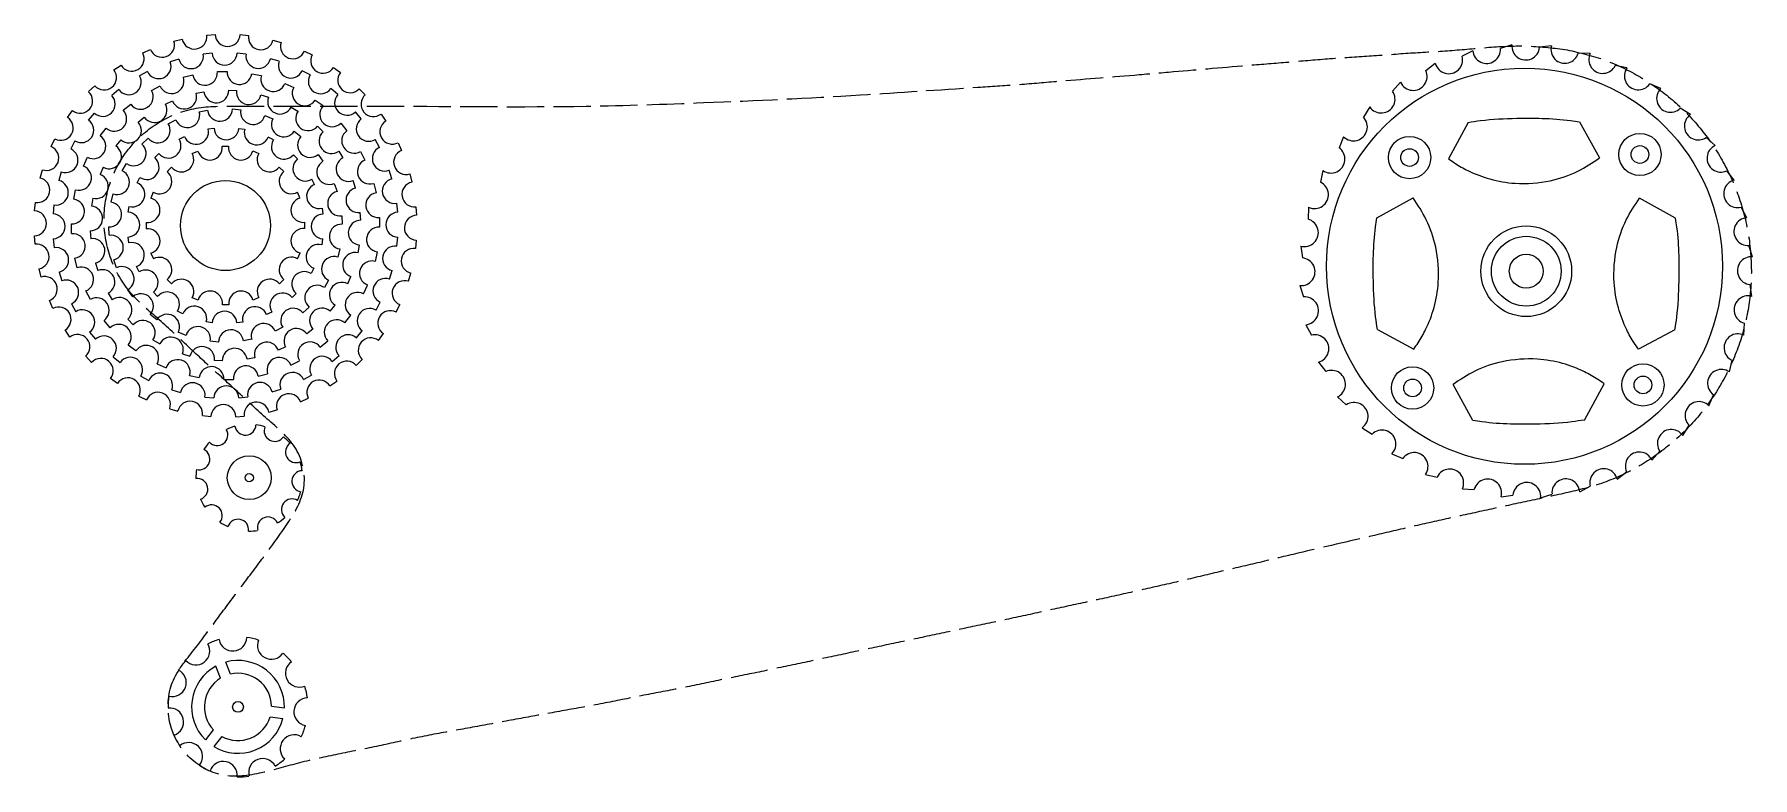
# Model space of a CAD drawing. Header units: millimetres. Extents: x -480 to 73, y -163 to 76.
import ezdxf

# ---------------------------------------------------------------- set-up
doc = ezdxf.new("R2010")
doc.units = ezdxf.units.MM
doc.linetypes.add('ACAD_ISO02W100', pattern=[15, 12, -3])
doc.layers.add('ceco.net 418', color=7, linetype='Continuous')

msp = doc.modelspace()

# ---------------------------------------------------------------- linework, layer by layer
at = {"layer": 'ceco.net 418'}
for p, q in [((-434.81, 73.94), (-432.14, 74.63)), ((-424.26, 75.92), (-421.52, 76.13)), ((-413.54, 76.04), (-410.8, 75.77)), ((-402.96, 74.29), (-400.31, 73.55)), ((-4.63, 72.79), (-8.28, 71.62)), ((8.08, 72.49), (4.28, 71.97)), ((-444.85, 70.17), (-442.34, 71.3)), ((-433.21, 68.16), (-435.99, 67.3)), ((-422.49, 70.06), (-425.39, 69.76)), ((-411.6, 69.82), (-414.5, 70.09)), ((-400.97, 67.47), (-403.77, 68.3)), ((-392.84, 70.74), (-390.36, 69.55)), ((-29.24, 66.82), (-32.28, 64.46)), ((-17.2, 70.89), (-20.59, 69.09)), ((20.55, 69.99), (16.71, 70.13)), ((-454.08, 64.7), (-451.81, 66.25)), ((-443.35, 64.21), (-445.92, 62.83)), ((-431.78, 62.33), (-428.75, 63.09)), ((-420.84, 64.15), (-417.71, 64.22)), ((-409.76, 63.49), (-406.71, 62.86)), ((-391.01, 63.09), (-393.58, 64.45)), ((-383.49, 65.48), (-381.26, 63.87)), ((32.39, 65.36), (28.63, 66.16)), ((-462.22, 57.72), (-460.25, 59.64)), ((-452.53, 58.36), (-454.78, 56.5)), ((-442.04, 58.12), (-439.26, 59.54)), ((-427.64, 57.19), (-425.16, 57.67)), ((-417.2, 58.21), (-414.67, 58.08)), ((-406.81, 56.7), (-404.39, 55.96)), ((-399.12, 60.38), (-396.27, 59.09)), ((-382.09, 56.85), (-384.35, 58.69)), ((-375.2, 58.67), (-373.28, 56.71)), ((-40.4, 60.73), (-42.98, 57.88)), ((43.24, 58.74), (39.69, 60.19)), ((-469.02, 49.42), (-467.42, 51.66)), ((-462.23, 48.57), (-460.39, 50.83)), ((-451.11, 51.73), (-448.71, 53.73)), ((-437.54, 53.7), (-435.24, 54.76)), ((-426.66, 51.26), (-423.99, 51.78)), ((-416.02, 52.16), (-413.3, 51.9)), ((-405.55, 50.01), (-403.02, 49)), ((-397.09, 52.74), (-394.92, 51.45)), ((-389.43, 54.99), (-386.83, 53.26)), ((-374.55, 48.99), (-376.41, 51.23)), ((-368.21, 50.53), (-366.66, 48.26)), ((-50.33, 52.79), (-52.38, 49.54)), ((52.79, 50.34), (49.53, 52.38)), ((-458.53, 43.49), (-456.64, 45.97)), ((-446.32, 47.95), (-444.34, 49.52)), ((-436.63, 47.4), (-434.2, 48.65)), ((-423.81, 45.72), (-421.92, 46)), ((-413.95, 45.93), (-412.06, 45.61)), ((-396.11, 45.01), (-393.97, 43.33)), ((-386.79, 44.8), (-388.6, 46.58)), ((-381.18, 47.57), (-379.18, 45.17)), ((-18.71, 47.83), (-25.01, 36.18)), ((17.15, 48), (23.55, 36.41)), ((-474.28, 40.08), (-473.09, 42.56)), ((-466.64, 41.91), (-468, 39.33)), ((-451.92, 42.26), (-453.46, 40.26)), ((-445.1, 40.89), (-443.13, 42.78)), ((-433.13, 42.48), (-431.42, 43.33)), ((-419.27, 40.2), (-417.24, 40.2)), ((-402.81, 42.19), (-404.51, 43.08)), ((-368.7, 39.81), (-370.09, 42.37)), ((-362.75, 41.3), (-361.61, 38.8)), ((-58.73, 43.25), (-60.18, 39.69)), ((60.72, 40.41), (57.87, 42.98)), ((-463.93, 33.8), (-462.63, 36.64)), ((-457.54, 33.4), (-458.56, 31.08)), ((-451.4, 32.26), (-450.03, 34.62)), ((-440.99, 36.51), (-439.63, 37.85)), ((-428.95, 37.86), (-427.08, 38.64)), ((-409.43, 38.66), (-407.55, 37.88)), ((-399.49, 32.03), (-400.92, 33.46)), ((-395.06, 36.08), (-396.4, 37.45)), ((-388.46, 37.55), (-386.88, 35.33)), ((-381.82, 38.56), (-380.5, 36.41)), ((-374.79, 38.5), (-373.38, 35.71)), ((-477.84, 29.96), (-477.1, 32.6)), ((-471.02, 31.94), (-471.85, 29.15)), ((-446.62, 28.41), (-445.74, 30.11)), ((-389.58, 27.88), (-390.44, 29.59)), ((-383.23, 28.24), (-382.34, 25.66)), ((-376.4, 26.75), (-377.17, 29.15)), ((-370.58, 28.23), (-369.82, 25.2)), ((-364.75, 29.66), (-365.61, 32.45)), ((-358.97, 31.26), (-358.29, 28.6)), ((-65.35, 32.39), (-66.16, 28.64)), ((66.82, 29.25), (64.46, 32.28)), ((-479.59, 19.37), (-479.32, 22.11)), ((-467.04, 23.15), (-466.41, 26.21)), ((-460.88, 23.45), (-461.31, 20.96)), ((-455, 22.21), (-454.36, 24.86)), ((-441.43, 25.37), (-442.2, 23.49)), ((-394.28, 23.54), (-395.06, 25.41)), ((-48, 17.15), (-36.41, 23.55)), ((48.04, 17.05), (36.45, 23.48)), ((-473.37, 21.31), (-473.64, 18.41)), ((-449.47, 18.96), (-449.16, 20.85)), ((-387.19, 20.27), (-386.91, 18.38)), ((-380.83, 17.83), (-380.7, 15.1)), ((-374.73, 16.38), (-374.9, 18.91)), ((-368.76, 17.29), (-368.7, 14.17)), ((-362.86, 18.94), (-363.16, 21.84)), ((-356.99, 20.72), (-356.78, 17.98)), ((-69.98, 20.55), (-70.13, 16.71)), ((70.88, 17.2), (69.08, 20.6)), ((-479.47, 8.65), (-479.68, 11.39)), ((-467.7, 12.08), (-467.76, 15.2)), ((-461.73, 12.99), (-461.56, 10.46)), ((-455.63, 11.54), (-455.76, 14.27)), ((-443.75, 15.68), (-443.74, 13.65)), ((-392.71, 13.7), (-392.72, 15.73)), ((-473.6, 10.43), (-473.3, 7.53)), ((-449.27, 9.1), (-449.55, 10.99)), ((-442.18, 5.84), (-441.4, 3.96)), ((-395.03, 4.01), (-394.26, 5.88)), ((-386.99, 10.41), (-387.3, 8.52)), ((-381.46, 7.16), (-382.1, 4.51)), ((-375.58, 5.92), (-375.15, 8.41)), ((-369.42, 6.22), (-370.05, 3.16)), ((-363.09, 8.06), (-362.82, 10.96)), ((-356.87, 9.99), (-357.14, 7.26)), ((-72.49, 8.09), (-71.96, 4.28)), ((72.79, 4.63), (71.61, 8.29)), ((-477.49, -1.89), (-478.17, 0.77)), ((-465.88, 1.14), (-466.64, 4.17)), ((-460.06, 2.62), (-459.29, 0.22)), ((-453.23, 1.13), (-454.12, 3.71)), ((-446.02, -0.22), (-446.87, 1.49)), ((-389.84, 0.96), (-390.72, -0.73)), ((-365.44, -2.57), (-364.61, 0.22)), ((-471.71, -0.3), (-470.85, -3.08)), ((-436.97, -2.66), (-435.54, -4.09)), ((-399.45, -2.62), (-400.89, -4.06)), ((-385.06, -2.89), (-386.43, -5.25)), ((-378.92, -4.03), (-377.9, -1.71)), ((-373.83, -7.27), (-372.53, -4.43)), ((-359.36, -3.24), (-358.62, -0.59)), ((-72.79, -4.62), (-71.61, -8.28)), ((72.49, -8.08), (71.96, -4.27)), ((-473.71, -11.93), (-474.84, -9.43)), ((-467.76, -10.44), (-466.37, -13)), ((-461.67, -9.13), (-463.08, -6.34)), ((-455.96, -7.04), (-454.64, -9.19)), ((-448, -8.18), (-449.58, -5.96)), ((-440.06, -8.08), (-441.4, -6.71)), ((-427.03, -9.28), (-428.91, -8.51)), ((-417.19, -10.83), (-419.22, -10.83)), ((-407.51, -8.49), (-409.38, -9.27)), ((-395.47, -7.14), (-396.83, -8.48)), ((-384.54, -12.89), (-383, -10.89)), ((-369.82, -12.54), (-368.46, -9.96)), ((-363.37, -13.19), (-362.18, -10.71)), ((-455.28, -18.2), (-457.28, -15.8)), ((-449.67, -15.43), (-447.86, -17.21)), ((-440.32, -15.6), (-442.49, -13.96)), ((-431.95, -13.71), (-433.65, -12.82)), ((-422.51, -16.56), (-424.39, -16.24)), ((-412.64, -16.35), (-414.53, -16.63)), ((-403.33, -13.11), (-405.04, -13.96)), ((-391.36, -11.52), (-393.33, -13.41)), ((-379.82, -16.6), (-377.93, -14.12)), ((-468.25, -21.16), (-469.8, -18.89)), ((-461.9, -19.62), (-460.04, -21.86)), ((-441.54, -22.08), (-439.37, -23.37)), ((-430.91, -20.64), (-433.44, -19.63)), ((-409.8, -21.89), (-412.47, -22.41)), ((-399.83, -18.03), (-402.26, -19.28)), ((-390.14, -18.58), (-392.12, -20.15)), ((-376.06, -21.46), (-374.23, -19.2)), ((-369.04, -22.29), (-367.44, -20.06)), ((-70.88, -17.19), (-69.09, -20.59)), ((-47.83, -18.71), (-36.18, -25.01)), ((47.79, -18.81), (36.13, -25.08)), ((69.98, -20.54), (70.12, -16.7)), ((-461.26, -29.3), (-463.18, -27.34)), ((-454.37, -27.48), (-452.11, -29.32)), ((-447.03, -25.62), (-449.52, -23.72)), ((-432.07, -26.59), (-429.65, -27.33)), ((-420.44, -22.79), (-423.16, -22.53)), ((-398.92, -24.33), (-401.21, -25.39)), ((-387.75, -24.36), (-385.35, -22.36)), ((-383.92, -28.99), (-381.68, -27.13)), ((-440.19, -29.72), (-437.34, -31.01)), ((-419.26, -28.84), (-421.79, -28.71)), ((-408.82, -27.82), (-411.3, -28.3)), ((-407.71, -33.72), (-404.68, -32.96)), ((-397.2, -30.17), (-394.42, -28.75)), ((-376.21, -30.27), (-374.24, -28.35)), ((-66.82, -29.24), (-64.46, -32.27)), ((65.35, -32.38), (66.16, -28.63)), ((-452.97, -36.11), (-455.2, -34.5)), ((-445.45, -33.72), (-442.88, -35.08)), ((-435.48, -38.1), (-432.69, -38.94)), ((-429.75, -33.49), (-426.7, -34.12)), ((-418.75, -34.85), (-415.62, -34.78)), ((-403.25, -38.79), (-400.47, -37.93)), ((-393.1, -34.84), (-390.54, -33.46)), ((-384.65, -36.88), (-382.38, -35.33)), ((-17.15, -48), (-23.55, -36.41)), ((18.71, -47.83), (25.01, -36.18)), ((-446.1, -40.18), (-443.62, -41.37)), ((-436.15, -44.18), (-433.5, -44.93)), ((-424.85, -40.45), (-421.95, -40.73)), ((-413.97, -40.69), (-411.07, -40.39)), ((-394.12, -41.93), (-391.61, -40.8)), ((-60.73, -40.4), (-57.88, -42.97)), ((58.73, -43.24), (60.18, -39.68)), ((-425.66, -46.4), (-422.92, -46.67)), ((-414.94, -46.76), (-412.19, -46.55)), ((-404.31, -45.26), (-401.65, -44.58)), ((50.33, -52.78), (52.37, -49.53)), ((-52.79, -50.33), (-49.53, -52.37)), ((-43.25, -58.73), (-39.69, -60.18)), ((40.4, -60.72), (42.98, -57.87)), ((-32.39, -65.35), (-28.63, -66.15)), ((29.24, -66.81), (32.27, -64.45)), ((-20.55, -69.98), (-16.71, -70.12)), ((4.62, -72.79), (8.28, -71.61)), ((17.19, -70.88), (20.59, -69.08)), ((-8.09, -72.48), (-4.28, -71.96)), ((-419.82, -130.8), (-421.38, -126.95)), ((-416.59, -129.49), (-418.15, -125.64)), ((-403.87, -143.24), (-399.76, -143.81)), ((-403.39, -139.79), (-399.27, -140.36)), ((-422.14, -147.38), (-424.69, -150.66)), ((-419.39, -149.52), (-421.94, -152.8))]:
    msp.add_line(p, q, dxfattribs=at)
for centre, radius in [((-0.55, 1.61), 63.67), ((36.55, 37.52), 6.8), ((-37.52, 36.55), 6.8), ((-37.52, 36.55), 2.84), ((36.55, 37.52), 2.84), ((-418.24, 14.68), 14.47), ((0, 0), 14.58), ((0, 0), 11.22), ((0, 0), 5.44), ((-36.55, -37.52), 6.8), ((37.52, -36.55), 6.8), ((-36.55, -37.52), 2.84), ((37.52, -36.55), 2.84), ((-410.58, -66.36), 7.06), ((-410.58, -66.36), 1.33), ((-414.2, -140.04), 1.74)]:
    msp.add_circle(centre, radius, dxfattribs=at)
for centre, radius, start, end in [((-438.62, 72.74), 3.99, 201.2086, 17.4886), ((-428.23, 75.4), 3.99, 191.2086, 7.4886), ((-417.53, 76.22), 3.99, 181.2086, 357.4886), ((-406.86, 75.16), 3.99, 171.2086, 347.4886), ((-396.53, 72.27), 3.99, 161.2086, 337.4886), ((-0.17, 72.38), 4.47, 174.6767, 354.6878), ((12.4, 71.31), 4.47, 164.6767, 344.6878), ((-448.39, 68.32), 3.99, 211.2086, 27.4886), ((-439.73, 65.89), 3.99, 204.8372, 20.7151), ((-429.33, 69.1), 3.99, 193.5872, 9.4651), ((-418.5, 70.22), 3.99, 182.3372, 358.2151), ((-407.66, 69.2), 3.99, 171.0872, 346.9651), ((-397.22, 66.09), 3.99, 159.8372, 335.7151), ((-386.86, 67.62), 3.99, 151.2086, 327.4886), ((-24.92, 67.96), 4.47, 194.6767, 14.6878), ((-12.74, 71.25), 4.47, 184.6767, 4.6878), ((24.59, 68.07), 4.47, 154.6767, 334.6878), ((-457.25, 62.27), 3.99, 221.2086, 37.4886), ((-449.31, 60.71), 3.99, 216.0872, 31.9651), ((-435.57, 61.08), 3.99, 202.8071, 18.1855), ((-424.82, 63.78), 3.99, 189.95, 5.3284), ((-413.72, 64.02), 3.99, 177.0928, 352.4712), ((-402.86, 61.78), 3.99, 164.2357, 339.6141), ((-387.6, 61.01), 3.99, 148.5872, 324.4651), ((-378.14, 61.37), 3.99, 141.2086, 317.4886), ((-36.34, 62.6), 4.47, 204.6767, 24.6878), ((36.04, 62.77), 4.47, 144.6767, 324.6878), ((-464.92, 54.77), 3.99, 231.2086, 47.4886), ((-457.69, 53.76), 3.99, 227.3372, 43.2151), ((-445.46, 56.06), 3.99, 215.6643, 31.0427), ((-431.5, 56.15), 3.99, 200.3764, 15.1174), ((-421.19, 58.12), 3.99, 186.5302, 1.2713), ((-410.71, 57.57), 3.99, 172.6841, 347.4251), ((-400.67, 54.52), 3.99, 158.8379, 333.579), ((-392.77, 57.18), 3.99, 151.3786, 326.757), ((-379.15, 54.14), 3.99, 137.3372, 313.2151), ((-370.64, 53.7), 3.99, 131.2086, 307.4886), ((-46.66, 55.34), 4.47, 214.6767, 34.6878), ((46.39, 55.56), 4.47, 134.6767, 314.6878), ((-453.99, 48.96), 3.99, 228.5214, 43.8998), ((-441.04, 51.77), 3.99, 214.2225, 28.9636), ((-430.5, 50.16), 3.99, 202.136, 16.0357), ((-420.01, 52.18), 3.99, 185.7723, 359.672), ((-409.38, 51.16), 3.99, 169.4087, 343.3084), ((-391.64, 49.16), 3.99, 144.9918, 319.7328), ((-383.95, 50.44), 3.99, 138.5214, 313.8998), ((55.33, 46.66), 4.47, 124.6767, 304.6878), ((-471.17, 46.06), 3.99, 241.2086, 57.4886), ((-464.55, 45.32), 3.99, 238.5872, 54.4651), ((-449.25, 45.23), 3.99, 228.0687, 42.8098), ((-440, 45.26), 3.99, 218.4996, 32.3993), ((-427.69, 44.77), 3.99, 201.0959, 13.8335), ((-417.93, 46.22), 3.99, 183.0959, 355.8335), ((-408.2, 44.59), 3.99, 165.0959, 337.8335), ((-399.46, 47.19), 3.99, 153.045, 326.9447), ((-384.17, 41.8), 3.99, 131.1456, 305.8867), ((-376.85, 41.92), 3.99, 125.6643, 301.0427), ((-372.2, 45.76), 3.99, 126.0872, 301.9651), ((-364.59, 44.84), 3.99, 121.2086, 297.4886), ((-55.55, 46.39), 4.47, 224.6767, 44.6878), ((-475.81, 36.39), 3.99, 251.2086, 67.4886), ((-469.64, 35.69), 3.99, 249.8372, 65.7151), ((-460.72, 40.15), 3.99, 241.3786, 56.757), ((-455.66, 36.92), 3.99, 241.9149, 56.6559), ((-447.73, 37.89), 3.99, 234.8632, 48.7629), ((-436.53, 40.37), 3.99, 219.0959, 31.8335), ((-423.24, 39.73), 3.99, 195.7918, 6.82), ((-413.27, 39.74), 3.99, 173.2918, 344.32), ((-399.46, 40.02), 3.99, 147.0959, 319.8335), ((-391.06, 40.59), 3.99, 136.6814, 310.5811), ((-367.02, 36.18), 3.99, 114.8372, 290.7151), ((-360.17, 35.07), 3.99, 111.2086, 287.4886), ((-62.77, 36.04), 4.47, 234.6767, 54.6878), ((62.59, 36.34), 4.47, 114.6767, 294.6878), ((-465.32, 30.05), 3.99, 254.2357, 69.6141), ((-443.57, 33.46), 3.99, 237.0959, 49.8335), ((-418.23, 14.69), 25.54, 132.7783, 137.334), ((-432.44, 35.9), 3.99, 218.2918, 29.32), ((-404.06, 35.93), 3.99, 150.7918, 321.82), ((-392.54, 32.98), 3.99, 129.0959, 301.8335), ((-384.87, 31.88), 3.99, 120.3178, 294.2175), ((-378.67, 32.86), 3.99, 117.2995, 292.0405), ((-371.83, 32.03), 3.99, 112.8071, 288.1855), ((-478.7, 26.06), 3.99, 261.2086, 77.4886), ((-472.75, 25.26), 3.99, 261.0872, 76.9651), ((-459.89, 27.32), 3.99, 255.761, 70.5021), ((-453.08, 28.64), 3.99, 251.2269, 65.1266), ((-448.13, 24.71), 3.99, 255.0959, 67.8335), ((-439.48, 28.85), 3.99, 240.7918, 51.82), ((-397.01, 28.89), 3.99, 128.2918, 299.32), ((-388.15, 24.15), 3.99, 111.0959, 283.8335), ((-363.81, 25.78), 3.99, 103.5872, 279.4651), ((-357.51, 24.68), 3.99, 101.2086, 277.4886), ((-68.07, 24.6), 4.47, 244.6767, 64.6878), ((67.95, 24.92), 4.47, 104.6767, 284.6878), ((-467.56, 19.19), 3.99, 267.0928, 82.4712), ((-455.6, 18.26), 3.99, 267.5905, 81.4902), ((-443.28, 19.64), 3.99, 263.2918, 74.32), ((-393.19, 19.69), 3.99, 105.7918, 276.82), ((-381.37, 21.79), 3.99, 103.9541, 277.8538), ((-375.47, 22.86), 3.99, 103.4533, 278.1944), ((-369.13, 21.27), 3.99, 99.95, 275.3284), ((-479.76, 15.38), 3.99, 271.2086, 87.4886), ((-473.76, 14.42), 3.99, 272.3372, 88.2151), ((-461.71, 16.98), 3.99, 269.6072, 84.3482), ((-449.76, 14.98), 3.99, 273.0959, 85.8335), ((-386.69, 14.39), 3.99, 93.0959, 265.8335), ((-362.69, 14.95), 3.99, 92.3372, 268.2151), ((-356.7, 13.98), 3.99, 91.2086, 267.4886), ((-71.31, 12.4), 4.47, 254.6767, 74.6878), ((71.24, 12.74), 4.47, 94.6767, 274.6878), ((-467.33, 8.1), 3.99, 279.95, 95.3284), ((-455.09, 7.58), 3.99, 283.9541, 97.8538), ((-443.27, 9.68), 3.99, 285.7918, 96.82), ((-393.18, 9.73), 3.99, 83.2918, 254.32), ((-380.86, 11.11), 3.99, 87.5905, 261.4902), ((-374.75, 12.39), 3.99, 89.6072, 264.3482), ((-368.9, 10.18), 3.99, 87.0928, 262.4712), ((-478.95, 4.69), 3.99, 281.2086, 97.4886), ((-472.64, 3.59), 3.99, 283.5872, 99.4651), ((-460.99, 6.51), 3.99, 283.4533, 98.1944), ((-448.31, 5.22), 3.99, 291.0959, 103.8335), ((-388.33, 4.66), 3.99, 75.0959, 247.8335), ((-376.57, 2.05), 3.99, 75.761, 250.5021), ((-363.71, 4.11), 3.99, 81.0872, 256.9651), ((-357.75, 3.31), 3.99, 81.2086, 257.4886), ((-464.63, -2.66), 3.99, 292.8071, 108.1855), ((-457.79, -3.49), 3.99, 297.2995, 112.0405), ((-451.59, -2.51), 3.99, 300.3178, 114.2175), ((-443.91, -3.61), 3.99, 309.0959, 121.8335), ((-439.45, 0.48), 3.99, 308.2918, 119.32), ((-396.98, 0.52), 3.99, 60.7918, 231.82), ((-383.38, 0.73), 3.99, 71.2269, 245.1266), ((-371.14, -0.68), 3.99, 74.2357, 249.6141), ((-72.38, -0.17), 4.47, 264.6767, 84.6878), ((72.37, 0.18), 4.47, 84.6767, 264.6878), ((-476.29, -5.7), 3.99, 291.2086, 107.4886), ((-469.43, -6.82), 3.99, 294.8372, 110.7151), ((-432.4, -6.56), 3.99, 330.7918, 141.82), ((-404.02, -6.53), 3.99, 38.2918, 209.32), ((-392.89, -4.09), 3.99, 57.0959, 229.8335), ((-388.73, -8.52), 3.99, 54.8632, 228.7629), ((-380.8, -7.55), 3.99, 61.9149, 236.6559), ((-366.82, -6.32), 3.99, 69.8372, 245.7151), ((-360.65, -7.02), 3.99, 71.2086, 247.4886), ((-459.61, -12.55), 3.99, 305.6643, 121.0427), ((-452.29, -12.43), 3.99, 311.1456, 125.8867), ((-445.4, -11.22), 3.99, 316.6814, 130.5811), ((-437, -10.65), 3.99, 327.0959, 139.8335), ((-423.19, -10.36), 3.99, 353.2918, 164.32), ((-413.22, -10.35), 3.99, 15.7918, 186.82), ((-399.93, -11), 3.99, 39.0959, 211.8335), ((-375.74, -10.78), 3.99, 61.3786, 236.757), ((-71.25, -12.73), 4.47, 274.6767, 94.6878), ((71.3, -12.39), 4.47, 74.6767, 254.6878), ((-471.87, -15.48), 3.99, 301.2086, 117.4886), ((-464.26, -16.39), 3.99, 306.0872, 121.9651), ((-444.82, -19.79), 3.99, 324.9918, 139.7328), ((-437, -17.82), 3.99, 333.045, 146.9447), ((-428.25, -15.21), 3.99, 345.0959, 157.8335), ((-418.52, -16.85), 3.99, 3.0959, 175.8335), ((-408.76, -15.4), 3.99, 21.0959, 193.8335), ((-396.46, -15.89), 3.99, 38.4996, 212.3993), ((-387.21, -15.86), 3.99, 48.0687, 222.8098), ((-382.47, -19.59), 3.99, 48.5214, 223.8998), ((-371.9, -15.95), 3.99, 58.5872, 234.4651), ((-365.29, -16.69), 3.99, 61.2086, 237.4886), ((-465.82, -24.33), 3.99, 311.2086, 127.4886), ((-457.31, -24.77), 3.99, 317.3372, 133.2151), ((-452.51, -21.07), 3.99, 318.5214, 133.8998), ((-435.79, -25.15), 3.99, 338.8379, 153.579), ((-427.08, -21.79), 3.99, 349.4087, 163.3084), ((-416.45, -22.81), 3.99, 5.7723, 179.672), ((-405.96, -20.79), 3.99, 22.136, 196.0357), ((-395.42, -22.4), 3.99, 34.2225, 208.9636), ((-378.77, -24.4), 3.99, 47.3372, 223.2151), ((-371.54, -25.4), 3.99, 51.2086, 227.4886), ((-67.95, -24.91), 4.47, 284.6767, 104.6878), ((68.07, -24.59), 4.47, 64.6767, 244.6878), ((-443.69, -27.81), 3.99, 331.3786, 146.757), ((-425.75, -28.2), 3.99, 352.6841, 167.4251), ((-415.27, -28.75), 3.99, 6.5302, 181.2713), ((-404.96, -26.78), 3.99, 20.3764, 195.1174), ((-391, -26.69), 3.99, 35.6643, 211.0427), ((-387.15, -31.34), 3.99, 36.0872, 211.9651), ((-458.32, -32), 3.99, 321.2086, 137.4886), ((-448.86, -31.64), 3.99, 328.5872, 144.4651), ((-439.23, -36.73), 3.99, 339.8372, 155.7151), ((-433.6, -32.41), 3.99, 344.2357, 159.6141), ((-422.73, -34.65), 3.99, 357.0928, 172.4712), ((-411.64, -34.41), 3.99, 9.95, 185.3284), ((-400.89, -31.71), 3.99, 22.8071, 198.1855), ((-396.73, -36.52), 3.99, 24.8372, 200.7151), ((-379.21, -32.9), 3.99, 41.2086, 217.4886), ((-62.59, -36.33), 4.47, 294.6767, 114.6878), ((62.76, -36.03), 4.47, 54.6767, 234.6878), ((-449.6, -38.25), 3.99, 331.2086, 147.4886), ((-428.8, -39.84), 3.99, 351.0872, 166.9651), ((-417.96, -40.85), 3.99, 2.3372, 178.2151), ((-407.13, -39.73), 3.99, 13.5872, 189.4651), ((-388.07, -38.95), 3.99, 31.2086, 207.4886), ((-439.93, -42.9), 3.99, 341.2086, 157.4886), ((-429.6, -45.79), 3.99, 351.2086, 167.4886), ((-418.93, -46.85), 3.99, 1.2086, 177.4886), ((-408.23, -46.03), 3.99, 11.2086, 187.4886), ((-397.84, -43.38), 3.99, 21.2086, 197.4886), ((-55.33, -46.65), 4.47, 304.6767, 124.6878), ((55.55, -46.38), 4.47, 44.6767, 224.6878), ((-411.84, -49.26), 3.41, 189.9271, 358.5167), ((-410.58, -66.36), 17.15, 72.905, 82.6629), ((-410.58, -66.36), 17.15, 138.3596, 148.1175), ((-420.88, -52.65), 3.41, 222.6544, 31.244), ((-410.58, -66.36), 17.15, 105.6323, 115.3902), ((-402.39, -51.29), 3.41, 157.1998, 325.7894), ((-410.58, -66.36), 17.15, 40.1778, 49.9357), ((-46.39, -55.55), 4.47, 314.6767, 134.6878), ((46.65, -55.33), 4.47, 34.6767, 214.6878), ((-426.66, -60.4), 3.41, 255.3816, 63.9712), ((-395.54, -58.11), 3.41, 124.4726, 293.0622), ((-36.04, -62.76), 4.47, 324.6767, 144.6878), ((36.34, -62.59), 4.47, 24.6767, 204.6878), ((-410.58, -66.36), 17.15, 171.0868, 180.8448), ((-393.47, -67.54), 3.41, 91.7453, 260.3349), ((-410.58, -66.36), 17.15, 7.4505, 17.2084), ((-24.59, -68.06), 4.47, 334.6767, 154.6878), ((24.92, -67.95), 4.47, 14.6767, 194.6878), ((-427.32, -70.04), 3.41, 288.1089, 96.6985), ((-410.58, -66.36), 17.15, 334.7232, 344.4811), ((-12.4, -71.3), 4.47, 344.6767, 164.6878), ((0.17, -72.37), 4.47, 354.6767, 174.6878), ((12.74, -71.24), 4.47, 4.6767, 184.6878), ((-410.58, -66.36), 17.15, 203.8141, 213.572), ((-422.67, -78.51), 3.41, 320.8362, 129.4258), ((-396.82, -76.6), 3.41, 59.018, 227.6076), ((-410.58, -66.36), 17.15, 236.5414, 246.2993), ((-414.18, -83.12), 3.41, 353.5635, 162.1531), ((-404.55, -82.41), 3.41, 26.2907, 194.8803), ((-410.58, -66.36), 17.15, 301.9959, 311.7539), ((-410.58, -66.36), 17.15, 269.2687, 279.0266), ((-427.72, -122.06), 4.47, 222.6544, 31.244), ((-414.2, -140.04), 22.49, 105.6323, 115.3902), ((-415.86, -117.61), 4.47, 189.9271, 358.5167), ((-414.2, -140.04), 22.49, 72.905, 82.6629), ((-403.47, -120.27), 4.47, 157.1998, 325.7894), ((-414.2, -140.04), 22.49, 138.3596, 148.1175), ((-414.2, -140.04), 14.93, 118.7521, 225.352), ((-414.2, -140.04), 14.93, 358.7521, 105.352), ((-414.2, -140.04), 22.49, 40.1778, 49.9357), ((-394.49, -129.21), 4.47, 124.4726, 293.0622), ((-435.29, -132.22), 4.47, 255.3816, 63.9712), ((-414.2, -140.04), 10.81, 121.3218, 222.7823), ((-414.2, -140.04), 10.81, 1.3218, 102.7823), ((-414.2, -140.04), 22.49, 171.0868, 180.8448), ((-391.76, -141.59), 4.47, 91.7453, 260.3349), ((-414.2, -140.04), 22.49, 7.4505, 17.2084), ((-436.16, -144.87), 4.47, 288.1089, 96.6985), ((-414.2, -140.04), 10.81, 241.3218, 342.7823), ((-414.2, -140.04), 22.49, 203.8141, 213.572), ((-414.2, -140.04), 14.93, 238.7521, 345.352), ((-396.17, -153.47), 4.47, 59.018, 227.6076), ((-414.2, -140.04), 22.49, 334.7232, 344.4811), ((-430.07, -155.97), 4.47, 320.8362, 129.4258), ((-414.2, -140.04), 22.49, 236.5414, 246.2993), ((-418.93, -162.02), 4.47, 353.5635, 162.1531), ((-406.29, -161.09), 4.47, 26.2907, 194.8803), ((-414.2, -140.04), 22.49, 301.9959, 311.7539), ((-414.2, -140.04), 22.49, 269.2687, 279.0266)]:
    msp.add_arc(centre, radius, start, end, dxfattribs=at)
at = {"layer": 'ceco.net 418', "color": 9, "linetype": 'ACAD_ISO02W100'}
msp.add_open_spline([(12.4, 71.32), (8.27, 71.79), (-0.1, 72.76), (-12.74, 71.98), (-25.35, 70.79), (-37.96, 70.16), (-50.53, 69.14), (-63.13, 68.42), (-75.7, 67.28), (-92.47, 65.97), (-109.22, 64.51), (-130.17, 62.69), (-146.94, 61.41), (-163.7, 59.94), (-184.68, 58.62), (-218.24, 56.24), (-260.25, 54.26), (-310.69, 52.54), (-352.75, 53.12), (-386.38, 53.05), (-403.22, 53.06), (-415.8, 53.05), (-428.54, 53.08), (-440.51, 48.13), (-450.08, 39.56), (-456.16, 28.21), (-458.01, 15.47), (-455.42, 2.87), (-448.67, -8.1), (-438.75, -16.02), (-430.13, -24.43), (-421.57, -32.15), (-413.07, -39.89), (-404.33, -48.1), (-394.37, -56.3), (-391.44, -69.98), (-398.15, -81.27), (-405.55, -91.34), (-413.15, -101.44), (-420.77, -111.51), (-428.13, -121.66), (-436.51, -131.53), (-437.39, -145.04), (-431.12, -156.63), (-419.4, -163.42), (-406.43, -161.48), (-394.46, -157.85), (-382.08, -155.2), (-369.71, -152.81), (-357.4, -150), (-345, -147.69), (-332.58, -145.48), (-320.18, -143.15), (-307.76, -140.93), (-295.35, -138.68), (-282.99, -136.11), (-270.58, -133.85), (-258.25, -131.16), (-245.88, -128.7), (-233.54, -126.05), (-221.2, -123.43), (-208.87, -120.79), (-196.52, -118.18), (-184.19, -115.55), (-171.84, -112.94), (-159.5, -110.32), (-147.19, -107.57), (-134.85, -104.96), (-122.54, -102.18), (-110.23, -99.4), (-97.97, -96.42), (-85.68, -93.6), (-69.33, -89.63), (-52.93, -85.91), (-36.56, -82.02), (-24.24, -79.3), (-11.92, -76.6), (0.41, -73.91), (12.75, -71.34), (25.05, -68.36), (36.52, -62.88), (46.89, -55.61), (55.83, -46.61), (63.08, -36.21), (68.41, -24.71), (71.67, -12.45), (72.74, 0.18), (71.61, 12.81), (68.29, 25.05), (62.91, 36.53), (55.61, 46.9), (46.62, 55.85), (36.21, 63.07), (24.73, 68.52), (16.51, 70.38), (12.4, 71.32)], degree=3, knots=[0, 0, 0, 0, 12.442244, 25.23221, 37.853983, 50.469819, 63.085655, 75.701491, 88.317327, 100.932974, 126.164581, 138.780414, 164.010792, 176.626628, 189.242464, 227.089856, 277.552833, 315.392585, 378.471765, 403.703437, 416.319273, 428.935109, 441.550945, 454.166781, 466.782617, 479.398453, 492.014289, 504.630125, 517.245961, 529.758963, 542.476801, 553.401646, 564.32649, 576.942326, 589.558162, 602.173998, 614.789834, 627.40567, 640.021506, 652.637342, 665.253178, 677.869014, 690.48485, 703.100686, 715.716522, 728.332358, 740.948194, 753.56403, 766.179866, 778.795702, 791.411538, 804.027374, 816.643224, 829.25906, 841.874896, 854.490732, 867.106568, 879.722404, 892.33824, 904.954076, 917.569912, 930.185748, 942.801584, 955.417422, 968.033258, 980.649094, 993.26493, 1005.880766, 1018.496602, 1031.112438, 1043.728274, 1056.34411, 1068.959946, 1094.191373, 1106.807209, 1119.423045, 1132.038881, 1144.654717, 1157.270553, 1169.888326, 1182.504162, 1195.119998, 1207.735834, 1220.35167, 1232.967506, 1245.583342, 1258.199178, 1270.815014, 1283.43085, 1296.046686, 1308.662522, 1321.278358, 1333.894194, 1346.51003, 1359.125866, 1359.125866, 1359.125866, 1359.125866], dxfattribs=at)
at = {"layer": 'ceco.net 418'}
for points, knots in [([(-18.71, 47.83), (-17.38, 48.04), (-12.2, 48.86), (-4.22, 49.19), (5.44, 49.25), (12.19, 48.75), (16.18, 48.15), (17.15, 48)], [0, 0, 0, 0, 4.064097, 15.707882, 23.893074, 33.049503, 35.985954, 35.985954, 35.985954, 35.985954]), ([(-25.01, 36.18), (-24.34, 35.7), (-22.35, 34.27), (-18.01, 31.82), (-11.54, 29.34), (-2.57, 27.81), (7.15, 28.56), (16.4, 31.62), (21.27, 34.88), (23.55, 36.41)], [0, 0, 0, 0, 2.461813, 7.354528, 14.912377, 23.128258, 34.454252, 43.796952, 51.997016, 51.997016, 51.997016, 51.997016]), ([(-36.18, -25.01), (-35.7, -24.34), (-34.27, -22.35), (-31.82, -18.01), (-29.34, -11.54), (-27.81, -2.57), (-28.56, 7.15), (-31.62, 16.4), (-34.88, 21.27), (-36.41, 23.55)], [0, 0, 0, 0, 2.461813, 7.354528, 14.912377, 23.128258, 34.454252, 43.796952, 51.997016, 51.997016, 51.997016, 51.997016]), ([(36.13, -25.08), (35.65, -24.41), (34.22, -22.41), (31.78, -18.07), (29.32, -11.59), (27.8, -2.62), (28.57, 7.09), (31.65, 16.34), (34.92, 21.21), (36.45, 23.48)], [0, 0, 0, 0, 2.461813, 7.354528, 14.912377, 23.128258, 34.454252, 43.796952, 51.997016, 51.997016, 51.997016, 51.997016]), ([(-47.83, -18.71), (-48.04, -17.38), (-48.86, -12.2), (-49.19, -4.22), (-49.25, 5.44), (-48.75, 12.19), (-48.15, 16.18), (-48, 17.15)], [0, 0, 0, 0, 4.064097, 15.707882, 23.893074, 33.049503, 35.985954, 35.985954, 35.985954, 35.985954]), ([(47.79, -18.81), (48.01, -17.47), (48.84, -12.3), (49.18, -4.32), (49.25, 5.34), (48.77, 12.1), (48.18, 16.09), (48.04, 17.05)], [0, 0, 0, 0, 4.064097, 15.707882, 23.893074, 33.049503, 35.985954, 35.985954, 35.985954, 35.985954]), ([(25.01, -36.18), (24.34, -35.7), (22.35, -34.27), (18.01, -31.82), (11.54, -29.34), (2.57, -27.81), (-7.15, -28.56), (-16.4, -31.62), (-21.27, -34.88), (-23.55, -36.41)], [0, 0, 0, 0, 2.461813, 7.354528, 14.912377, 23.128258, 34.454252, 43.796952, 51.997016, 51.997016, 51.997016, 51.997016]), ([(18.71, -47.83), (17.38, -48.04), (12.2, -48.86), (4.22, -49.19), (-5.44, -49.25), (-12.19, -48.75), (-16.18, -48.15), (-17.15, -48)], [0, 0, 0, 0, 4.064097, 15.707882, 23.893074, 33.049503, 35.985954, 35.985954, 35.985954, 35.985954])]:
    msp.add_open_spline(points, degree=3, knots=knots, dxfattribs=at)

doc.saveas('drawing.dxf')
